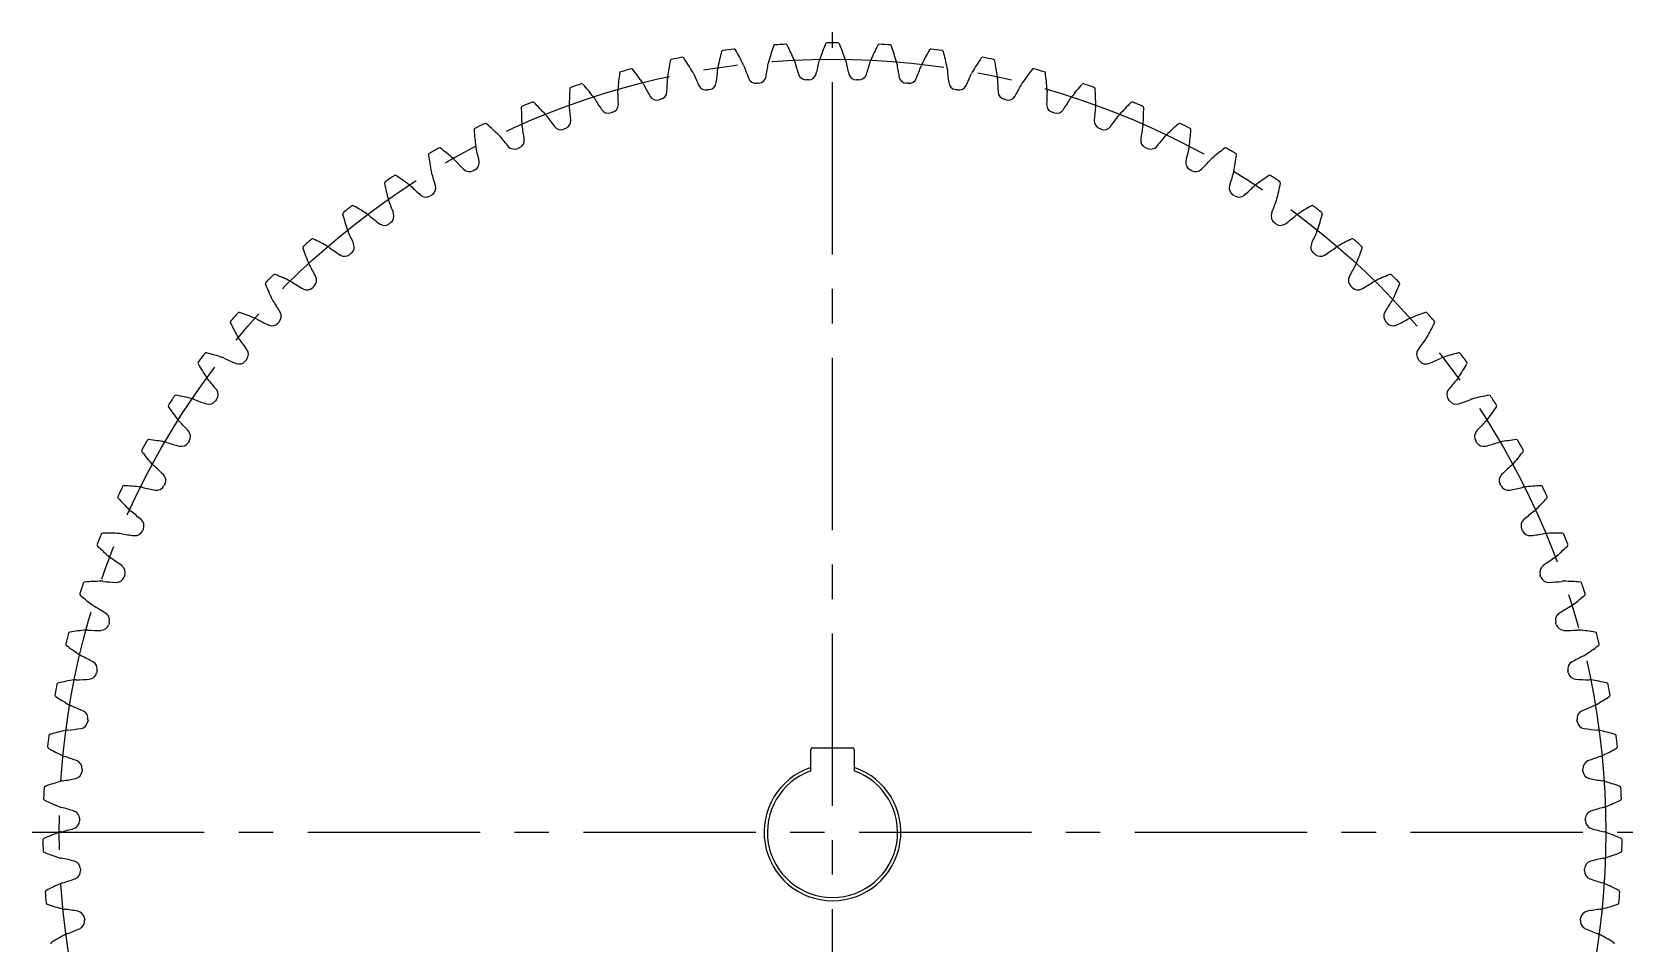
# Model space of a CAD drawing. Extents: x -1 to 228, y -13 to 171.
# Drawn here: x -1 to 146.5, y 72.5 to 156.5 of the extents above; entities that cross this region are included whole.
import ezdxf

# ---------------------------------------------------------------- set-up
doc = ezdxf.new("R2010")
doc.units = 0
doc.header["$LTSCALE"] = 0.5
doc.linetypes.add('CENTER', pattern=[50.8, 31.75, -6.35, 6.35, -6.35])
doc.layers.add('MSM_CENTER', color=1, linetype='CENTER')
doc.layers.add('MSM_CONTINUOUS', color=7, linetype='CONTINUOUS')

msp = doc.modelspace()

# ---------------------------------------------------------------- linework, layer by layer
at = {"layer": 'MSM_CENTER'}
for p, q in [((72.75, 9), (72.75, 156.5)), ((-1, 82.75), (146.5, 82.75))]:
    msp.add_line(p, q, dxfattribs=at)
msp.add_circle((72.75, 82.75), 71.25, dxfattribs=at)
at = {"layer": 'MSM_CONTINUOUS'}
for p, q in [((70.75, 88.41), (70.75, 90.35)), ((70.95, 90.55), (74.55, 90.55)), ((74.75, 90.35), (74.75, 88.41))]:
    msp.add_line(p, q, dxfattribs=at)
for centre, radius, start, end in [((72.75, 82.75), 72.75, 97.1847, 97.9732), ((63.67, 154.78), 0.15, 30.2882, 97.1847), ((89.78, 147.5), 23.75, 161.0802, 164.7368), ((67.45, 155.16), 0.15, 94.1837, 161.0802), ((72.75, 82.75), 72.75, 93.3952, 94.1837), ((68.45, 155.22), 0.15, 26.4987, 93.3952), ((47.33, 144.69), 23.75, 22.8421, 26.4987), ((94.02, 146.24), 23.75, 157.2908, 160.9474), ((72.25, 155.35), 0.15, 90.3942, 157.2908), ((72.75, 82.75), 72.75, 89.6058, 90.3942), ((73.25, 155.35), 0.15, 22.7092, 89.6058), ((51.48, 146.24), 23.75, 19.0526, 22.7092), ((98.17, 144.69), 23.75, 153.5013, 157.1579), ((77.05, 155.22), 0.15, 86.6048, 153.5013), ((72.75, 82.75), 72.75, 85.8163, 86.6048), ((78.05, 155.16), 0.15, 18.9198, 85.8163), ((55.72, 147.5), 23.75, 15.2632, 18.9198), ((81.83, 154.78), 0.15, 82.8153, 149.7118), ((72.75, 82.75), 72.75, 82.0268, 82.8153), ((81.09, 149.18), 23.75, 168.6592, 172.3158), ((57.95, 153.83), 0.15, 101.7626, 168.6592), ((72.75, 82.75), 72.75, 100.9742, 101.7626), ((58.93, 154.02), 0.15, 34.0777, 100.9742), ((39.38, 140.8), 23.75, 30.4211, 34.0777), ((85.46, 148.49), 23.75, 164.8697, 168.5263), ((62.68, 154.65), 0.15, 97.9732, 164.8697), ((43.29, 142.88), 23.75, 26.6316, 30.2882), ((63.41, 152.96), 1.25, 19.2962, 26.6318), ((45.92, 156.51), 21.11, 348.7478, 352.0724), ((68.07, 153.43), 1.25, 164.7366, 172.0722), ((68.07, 153.43), 1.25, 15.5067, 22.8423), ((89.61, 159.41), 21.11, 195.5065, 198.8311), ((50.86, 158.12), 21.11, 344.9583, 348.2829), ((72.75, 153.58), 1.25, 160.9472, 168.2827), ((72.75, 153.58), 1.25, 11.7173, 19.0528), ((94.64, 158.12), 21.11, 191.7171, 195.0417), ((55.89, 159.41), 21.11, 341.1689, 344.4935), ((77.43, 153.43), 1.25, 157.1577, 164.4933), ((77.43, 153.43), 1.25, 7.9278, 15.2634), ((99.58, 156.51), 21.11, 187.9276, 191.2522), ((82.09, 152.96), 1.25, 153.3682, 160.7038), ((102.21, 142.88), 23.75, 149.7118, 153.3684), ((82.82, 154.65), 0.15, 15.1303, 82.0268), ((60.04, 148.49), 23.75, 11.4737, 15.1303), ((106.12, 140.8), 23.75, 145.9223, 149.5789), ((86.57, 154.02), 0.15, 79.0258, 145.9224), ((72.75, 82.75), 72.75, 78.2374, 79.0258), ((87.55, 153.83), 0.15, 11.3408, 78.2374), ((64.41, 149.18), 23.75, 7.6842, 11.3408), ((76.68, 149.59), 23.75, 172.4487, 176.1053), ((53.28, 152.69), 0.15, 105.5521, 172.4487), ((72.75, 82.75), 72.75, 104.7637, 105.5521), ((54.25, 152.95), 0.15, 37.8671, 104.7637), ((35.62, 138.47), 23.75, 34.2105, 37.8671), ((36.43, 152.33), 21.11, 356.3268, 359.6514), ((58.79, 152.19), 1.25, 172.3156, 179.6512), ((58.79, 152.19), 1.25, 23.0857, 30.4212), ((79.35, 160.96), 21.11, 203.0855, 206.4101), ((41.11, 154.58), 21.11, 352.5373, 355.8619), ((63.41, 152.96), 1.25, 168.5261, 175.8617), ((84.51, 160.35), 21.11, 199.296, 202.6206), ((65.71, 152.52), 0.75, 202.6206, 275.7582), ((65.89, 152.54), 0.75, 275.6102, 348.7478), ((70.34, 152.83), 0.75, 198.8311, 271.9687), ((72.75, 82.75), 69.37, 91.8208, 91.9687), ((70.52, 152.84), 0.75, 271.8207, 344.9583), ((74.98, 152.84), 0.75, 195.0417, 268.1792), ((72.75, 82.75), 69.37, 88.0313, 88.1792), ((75.16, 152.83), 0.75, 268.0312, 341.1689), ((79.61, 152.54), 0.75, 191.2522, 264.3898), ((79.79, 152.52), 0.75, 264.2418, 337.3794), ((60.99, 160.35), 21.11, 337.3794, 340.704), ((82.09, 152.96), 1.25, 4.1383, 11.4739), ((104.39, 154.58), 21.11, 184.1381, 187.4627), ((66.15, 160.96), 21.11, 333.5899, 336.9145), ((86.71, 152.19), 1.25, 149.5787, 156.9143), ((86.71, 152.19), 1.25, 0.3488, 7.6844), ((109.07, 152.33), 21.11, 180.3486, 183.6732), ((109.88, 138.47), 23.75, 142.1329, 145.7895), ((91.25, 152.95), 0.15, 75.2363, 142.1329), ((72.75, 82.75), 72.75, 74.4479, 75.2363), ((92.22, 152.69), 0.15, 7.5513, 74.4479), ((68.82, 149.59), 23.75, 3.8947, 7.5513), ((72.25, 149.7), 23.75, 176.2381, 179.8947), ((48.7, 151.25), 0.15, 109.3416, 176.2381), ((72.75, 82.75), 72.75, 108.5531, 109.3416), ((49.65, 151.58), 0.15, 41.6566, 108.5531), ((32.02, 135.89), 23.75, 38, 41.6566), ((49.75, 149.75), 1.25, 30.6646, 38.0002), ((54.23, 151.12), 1.25, 176.1051, 183.4406), ((31.91, 149.78), 21.11, 0.1162, 3.4408), ((54.23, 151.12), 1.25, 26.8751, 34.2107), ((74.17, 161.23), 21.11, 206.875, 210.1996), ((56.57, 150.98), 0.75, 210.1996, 283.3371), ((56.75, 151.03), 0.75, 283.1891, 356.3268), ((61.12, 151.9), 0.75, 206.4101, 279.5477), ((72.75, 82.75), 69.37, 99.3997, 99.5477), ((61.3, 151.93), 0.75, 279.3997, 352.5373), ((72.75, 82.75), 69.37, 95.6102, 95.7582), ((72.75, 82.75), 69.38, 84.2418, 84.3898), ((84.2, 151.93), 0.75, 187.4627, 260.6003), ((72.75, 82.75), 69.37, 80.4523, 80.6003), ((84.38, 151.9), 0.75, 260.4523, 333.5899), ((88.75, 151.03), 0.75, 183.6732, 256.8108), ((88.93, 150.98), 0.75, 256.6628, 329.8004), ((71.33, 161.23), 21.11, 329.8004, 333.125), ((91.27, 151.12), 1.25, 145.7893, 153.1249), ((113.59, 149.78), 21.11, 176.5592, 179.8838), ((91.27, 151.12), 1.25, 356.5594, 3.8949), ((95.75, 149.75), 1.25, 141.9998, 149.3354), ((113.48, 135.89), 23.75, 138.3434, 142), ((95.85, 151.58), 0.15, 71.4469, 138.3434), ((72.75, 82.75), 72.75, 70.6584, 71.4469), ((96.8, 151.25), 0.15, 3.7619, 70.6584), ((73.25, 149.7), 23.75, 0.1053, 3.7619), ((44.23, 149.51), 0.15, 113.1311, 180.0276), ((67.83, 149.52), 23.75, 180.0276, 183.6842), ((72.75, 82.75), 72.75, 112.3426, 113.1311), ((45.15, 149.9), 0.15, 45.4462, 112.3426), ((28.59, 133.08), 23.75, 41.7895, 45.4461), ((49.75, 149.75), 1.25, 179.8945, 187.2301), ((27.57, 146.93), 21.11, 3.9057, 7.2303), ((68.98, 161.15), 21.11, 210.6644, 213.989), ((52.1, 149.77), 0.75, 213.989, 287.1266), ((72.75, 82.75), 69.37, 106.9786, 107.1266), ((52.27, 149.82), 0.75, 286.9786, 0.1162), ((72.75, 82.75), 69.37, 103.1892, 103.3371), ((72.75, 82.75), 69.37, 76.6629, 76.8108), ((93.23, 149.82), 0.75, 179.8838, 253.0214), ((72.75, 82.75), 69.37, 72.8734, 73.0214), ((93.4, 149.77), 0.75, 252.8733, 326.011), ((76.52, 161.15), 21.11, 326.011, 329.3356), ((117.93, 146.93), 21.11, 172.7697, 176.0943), ((95.75, 149.75), 1.25, 352.7699, 0.1055), ((116.91, 133.08), 23.75, 134.5539, 138.2105), ((100.35, 149.9), 0.15, 67.6574, 134.5539), ((72.75, 82.75), 72.75, 66.8689, 67.6574), ((101.27, 149.51), 0.15, 359.9723, 66.8689), ((77.67, 149.52), 23.75, 356.3158, 359.9724), ((39.88, 147.48), 0.15, 116.9205, 183.8171), ((72.75, 82.75), 72.75, 116.1321, 116.9205), ((40.77, 147.93), 0.15, 49.2355, 116.1321), ((25.36, 130.05), 23.75, 45.5789, 49.2355), ((45.37, 148.08), 1.25, 183.684, 191.0196), ((23.43, 143.81), 21.11, 7.6952, 11.0198), ((45.37, 148.08), 1.25, 34.4541, 41.7897), ((63.81, 160.73), 21.11, 214.4539, 217.7785), ((47.72, 148.25), 0.75, 217.7785, 290.9161), ((72.75, 82.75), 69.37, 110.7681, 110.9161), ((47.88, 148.32), 0.75, 290.7682, 3.9057), ((97.62, 148.32), 0.75, 176.0943, 249.2319), ((72.75, 82.75), 69.37, 69.0839, 69.2319), ((97.78, 148.25), 0.75, 249.0839, 322.2215), ((81.69, 160.73), 21.11, 322.2215, 325.5461), ((100.13, 148.08), 1.25, 138.2103, 145.5459), ((122.07, 143.81), 21.11, 168.9802, 172.3048), ((100.13, 148.08), 1.25, 348.9804, 356.316), ((120.14, 130.05), 23.75, 130.7645, 134.4211), ((104.73, 147.93), 0.15, 63.8679, 130.7645), ((72.75, 82.75), 72.75, 63.0795, 63.8679), ((105.62, 147.48), 0.15, 356.1829, 63.0795), ((63.43, 149.05), 23.75, 183.8171, 187.4737), ((41.12, 146.13), 1.25, 38.2436, 45.5791), ((58.67, 159.97), 21.11, 218.2434, 221.568), ((43.61, 146.53), 0.75, 294.5576, 7.6952), ((101.89, 146.53), 0.75, 172.3048, 245.4424), ((86.83, 159.97), 21.11, 318.432, 321.7566), ((104.38, 146.13), 1.25, 134.4209, 141.7564), ((82.07, 149.05), 23.75, 352.5263, 356.1829), ((35.67, 145.17), 0.15, 120.71, 187.6066), ((59.07, 148.29), 23.75, 187.6066, 191.2632), ((72.75, 82.75), 72.75, 119.9216, 120.71), ((36.54, 145.67), 0.15, 53.0251, 119.9216), ((22.34, 126.82), 23.75, 49.3684, 53.025), ((37, 143.9), 1.25, 42.033, 49.3686), ((53.6, 158.87), 21.11, 222.0328, 225.3574), ((39.45, 144.47), 0.75, 298.347, 11.4847), ((41.12, 146.13), 1.25, 187.4735, 194.8091), ((19.5, 140.41), 21.11, 11.4847, 14.8093), ((43.44, 146.46), 0.75, 221.568, 294.7056), ((72.75, 82.75), 69.37, 114.5576, 114.7056), ((72.75, 82.75), 69.37, 65.2944, 65.4424), ((102.06, 146.46), 0.75, 245.2944, 318.432), ((106.05, 144.47), 0.75, 168.5153, 241.6529), ((126, 140.41), 21.11, 165.1907, 168.5153), ((104.38, 146.13), 1.25, 345.1909, 352.5265), ((91.9, 158.87), 21.11, 314.6426, 317.9672), ((108.5, 143.9), 1.25, 130.6314, 137.967), ((123.16, 126.82), 23.75, 126.975, 130.6316), ((108.96, 145.67), 0.15, 60.0784, 126.975), ((72.75, 82.75), 72.75, 59.29, 60.0784), ((86.43, 148.29), 23.75, 348.7368, 352.3934), ((109.83, 145.17), 0.15, 352.3934, 59.29), ((72.75, 82.75), 72.75, 123.711, 124.4995), ((32.46, 143.14), 0.15, 56.8145, 123.711), ((19.54, 123.39), 23.75, 53.1579, 56.8145), ((37, 143.9), 1.25, 191.263, 198.5985), ((15.81, 136.77), 21.11, 15.2741, 18.5987), ((39.29, 144.38), 0.75, 225.3574, 298.495), ((72.75, 82.75), 69.37, 118.3471, 118.495), ((72.75, 82.75), 69.37, 61.505, 61.6529), ((106.21, 144.38), 0.75, 241.5049, 314.6426), ((129.69, 136.77), 21.11, 161.4013, 164.7259), ((108.5, 143.9), 1.25, 341.4015, 348.737), ((125.96, 123.39), 23.75, 123.1855, 126.8421), ((113.04, 143.14), 0.15, 56.289, 123.1855), ((72.75, 82.75), 72.75, 55.5005, 56.289), ((31.63, 142.58), 0.15, 124.4995, 191.396), ((54.76, 147.25), 23.75, 191.396, 195.0526), ((33.03, 141.4), 1.25, 45.8225, 53.1581), ((48.61, 157.44), 21.11, 225.8223, 229.1469), ((35.45, 142.13), 0.75, 302.1365, 15.2741), ((110.05, 142.13), 0.75, 164.7259, 237.8635), ((96.89, 157.44), 21.11, 310.8531, 314.1777), ((112.47, 141.4), 1.25, 126.8419, 134.1775), ((90.74, 147.25), 23.75, 344.9474, 348.604), ((113.87, 142.58), 0.15, 348.604, 55.5005), ((72.75, 82.75), 72.75, 127.5005, 128.289), ((28.55, 140.35), 0.15, 60.604, 127.5005), ((16.97, 119.79), 23.75, 56.9474, 60.604), ((33.03, 141.4), 1.25, 195.0524, 202.388), ((12.36, 132.89), 21.11, 19.0636, 22.3882), ((35.29, 142.03), 0.75, 229.1469, 302.2845), ((72.75, 82.75), 69.37, 122.1365, 122.2845), ((72.75, 82.75), 69.37, 57.7155, 57.8635), ((110.21, 142.03), 0.75, 237.7154, 310.8531), ((133.14, 132.89), 21.11, 157.6118, 160.9364), ((112.47, 141.4), 1.25, 337.612, 344.9476), ((128.53, 119.79), 23.75, 119.396, 123.0526), ((116.95, 140.35), 0.15, 52.4995, 119.396), ((72.75, 82.75), 72.75, 51.711, 52.4995), ((27.77, 139.73), 0.15, 128.289, 195.1855), ((50.54, 145.92), 23.75, 195.1855, 198.8421), ((29.24, 138.65), 1.25, 49.612, 56.9476), ((43.73, 155.68), 21.11, 229.6118, 232.9364), ((31.46, 139.43), 0.75, 232.9364, 306.074), ((72.75, 82.75), 69.37, 125.926, 126.074), ((31.6, 139.54), 0.75, 305.926, 19.0636), ((113.9, 139.54), 0.75, 160.9364, 234.074), ((72.75, 82.75), 69.37, 53.926, 54.074), ((114.04, 139.43), 0.75, 233.926, 307.0636), ((101.77, 155.68), 21.11, 307.0636, 310.3882), ((116.26, 138.65), 1.25, 123.0524, 130.388), ((94.96, 145.92), 23.75, 341.1579, 344.8145), ((117.73, 139.73), 0.15, 344.8145, 51.711), ((72.75, 82.75), 72.75, 131.29, 132.0784), ((24.84, 137.3), 0.15, 64.3934, 131.29), ((14.64, 116.02), 23.75, 60.7368, 64.3934), ((29.24, 138.65), 1.25, 198.8419, 206.1775), ((9.18, 128.78), 21.11, 22.8531, 26.1777), ((136.32, 128.78), 21.11, 153.8223, 157.1469), ((116.26, 138.65), 1.25, 333.8225, 341.1581), ((130.86, 116.02), 23.75, 115.6066, 119.2632), ((120.66, 137.3), 0.15, 48.71, 115.6066), ((72.75, 82.75), 72.75, 47.9216, 48.71), ((24.1, 136.64), 0.15, 132.0784, 198.975), ((46.41, 144.31), 23.75, 198.975, 202.6316), ((25.64, 135.65), 1.25, 53.4015, 60.737), ((38.97, 153.6), 21.11, 233.4013, 236.7259), ((27.8, 136.58), 0.75, 236.7259, 309.8635), ((72.75, 82.75), 69.37, 129.7155, 129.8635), ((27.94, 136.69), 0.75, 309.7155, 22.8531), ((117.56, 136.69), 0.75, 157.1469, 230.2845), ((72.75, 82.75), 69.37, 50.1365, 50.2845), ((117.7, 136.58), 0.75, 230.1365, 303.2741), ((106.53, 153.6), 21.11, 303.2741, 306.5987), ((119.86, 135.65), 1.25, 119.263, 126.5985), ((99.09, 144.31), 23.75, 337.3684, 341.025), ((121.4, 136.64), 0.15, 341.0249, 47.9216), ((25.64, 135.65), 1.25, 202.6314, 209.967), ((6.28, 124.48), 21.11, 26.6426, 29.9672), ((139.22, 124.48), 21.11, 150.0328, 153.3574), ((119.86, 135.65), 1.25, 330.033, 337.3686), ((20.64, 133.3), 0.15, 135.8679, 202.7645), ((42.4, 142.43), 23.75, 202.7645, 206.4211), ((72.75, 82.75), 72.75, 135.0795, 135.8679), ((21.34, 134.01), 0.15, 68.1829, 135.0795), ((12.57, 112.11), 23.75, 64.5263, 68.1829), ((22.25, 132.42), 1.25, 57.1909, 64.5265), ((34.37, 151.21), 21.11, 237.1907, 240.5153), ((24.34, 133.49), 0.75, 240.5153, 313.6529), ((72.75, 82.75), 69.37, 133.505, 133.6529), ((24.47, 133.61), 0.75, 313.5049, 26.6426), ((121.03, 133.61), 0.75, 153.3574, 226.495), ((72.75, 82.75), 69.37, 46.3471, 46.495), ((121.16, 133.49), 0.75, 226.347, 299.4847), ((111.13, 151.21), 21.11, 299.4847, 302.8093), ((123.25, 132.42), 1.25, 115.4735, 122.8091), ((132.93, 112.11), 23.75, 111.8171, 115.4737), ((124.16, 134.01), 0.15, 44.9205, 111.8171), ((72.75, 82.75), 72.75, 44.1321, 44.9205), ((103.1, 142.43), 23.75, 333.5789, 337.2355), ((124.86, 133.3), 0.15, 337.2355, 44.1321), ((22.25, 132.42), 1.25, 206.4209, 213.7564), ((3.66, 120), 21.11, 30.432, 33.7566), ((141.84, 120), 21.11, 146.2434, 149.568), ((123.25, 132.42), 1.25, 326.2436, 333.5791), ((17.42, 129.75), 0.15, 139.6574, 206.5539), ((72.75, 82.75), 72.75, 138.8689, 139.6574), ((18.07, 130.51), 0.15, 71.9725, 138.8689), ((10.76, 108.06), 23.75, 68.3158, 71.9724), ((19.08, 128.97), 1.25, 60.9804, 68.316), ((29.92, 148.53), 21.11, 240.9802, 244.3048), ((72.75, 82.75), 69.37, 137.2944, 137.4424), ((21.22, 130.31), 0.75, 317.2944, 30.432), ((124.28, 130.31), 0.75, 149.568, 222.7056), ((72.75, 82.75), 69.37, 42.5576, 42.7056), ((115.58, 148.53), 21.11, 295.6952, 299.0198), ((126.42, 128.97), 1.25, 111.684, 119.0196), ((134.74, 108.06), 23.75, 108.0276, 111.6842), ((127.43, 130.51), 0.15, 41.1311, 108.0276), ((72.75, 82.75), 72.75, 40.3426, 41.1311), ((128.08, 129.75), 0.15, 333.4461, 40.3426), ((38.53, 140.3), 23.75, 206.5539, 210.2105), ((19.08, 128.97), 1.25, 210.2103, 217.5459), ((21.1, 130.18), 0.75, 244.3048, 317.4424), ((124.4, 130.18), 0.75, 222.5575, 295.6952), ((126.42, 128.97), 1.25, 322.4541, 329.7897), ((106.97, 140.3), 23.75, 329.7895, 333.4461), ((72.75, 82.75), 72.75, 142.6584, 143.4469), ((15.03, 126.79), 0.15, 75.7619, 142.6584), ((9.23, 103.91), 23.75, 72.1053, 75.7619), ((1.35, 115.35), 21.11, 34.2215, 37.5461), ((18.19, 126.8), 0.75, 321.0839, 34.2215), ((127.31, 126.8), 0.75, 145.7785, 218.9161), ((144.15, 115.35), 21.11, 142.4539, 145.7785), ((136.27, 103.91), 23.75, 104.2381, 107.8947), ((130.47, 126.79), 0.15, 37.3416, 104.2381), ((72.75, 82.75), 72.75, 36.5531, 37.3416), ((14.43, 125.99), 0.15, 143.4469, 210.3434), ((34.8, 137.91), 23.75, 210.3434, 214), ((16.14, 125.33), 1.25, 64.7699, 72.1055), ((25.67, 145.55), 21.11, 244.7697, 248.0943), ((18.07, 126.66), 0.75, 248.0943, 321.2319), ((72.75, 82.75), 69.37, 141.0839, 141.2319), ((72.75, 82.75), 69.37, 38.7681, 38.9161), ((127.43, 126.66), 0.75, 218.7681, 291.9057), ((119.83, 145.55), 21.11, 291.9057, 295.2303), ((129.36, 125.33), 1.25, 107.8945, 115.2301), ((110.7, 137.91), 23.75, 326, 329.6566), ((131.07, 125.99), 0.15, 329.6566, 36.5531), ((16.14, 125.33), 1.25, 213.9998, 221.3354), ((-0.65, 110.56), 21.11, 38.011, 41.3356), ((146.15, 110.56), 21.11, 138.6644, 141.989), ((129.36, 125.33), 1.25, 318.6646, 326.0002), ((72.75, 82.75), 72.75, 146.4479, 147.2363), ((12.25, 122.88), 0.15, 79.5515, 146.4479), ((7.97, 99.67), 23.75, 75.8947, 79.5513), ((13.45, 121.49), 1.25, 68.5594, 75.8949), ((21.62, 142.3), 21.11, 248.5592, 251.8838), ((15.29, 122.95), 0.75, 251.8838, 325.0214), ((72.75, 82.75), 69.37, 144.8734, 145.0214), ((15.4, 123.1), 0.75, 324.8734, 38.011), ((130.1, 123.1), 0.75, 141.989, 215.1266), ((72.75, 82.75), 69.37, 34.9786, 35.1266), ((130.21, 122.95), 0.75, 214.9786, 288.1162), ((123.88, 142.3), 21.11, 288.1162, 291.4408), ((132.05, 121.49), 1.25, 104.105, 111.4406), ((137.53, 99.67), 23.75, 100.4487, 104.1053), ((133.25, 122.88), 0.15, 33.5521, 100.4487), ((72.75, 82.75), 72.75, 32.7637, 33.5521), ((11.7, 122.04), 0.15, 147.2363, 214.1329), ((31.23, 135.28), 23.75, 214.1329, 217.7895), ((114.27, 135.28), 23.75, 322.2105, 325.8671), ((133.8, 122.04), 0.15, 325.8671, 32.7637), ((13.45, 121.49), 1.25, 217.7893, 225.1249), ((-2.32, 105.65), 21.11, 41.8004, 45.125), ((12.85, 119.22), 0.75, 328.6628, 41.8004), ((132.65, 119.22), 0.75, 138.1996, 211.3371), ((147.82, 105.65), 21.11, 134.875, 138.1996), ((132.05, 121.49), 1.25, 314.8751, 322.2107), ((72.75, 82.75), 72.75, 150.2374, 151.0258), ((9.73, 118.79), 0.15, 83.3408, 150.2374), ((6.99, 95.35), 23.75, 79.6842, 83.3408), ((11.02, 117.49), 1.25, 72.3488, 79.6844), ((17.8, 138.79), 21.11, 252.3486, 255.6732), ((12.76, 119.07), 0.75, 255.6732, 328.8108), ((72.75, 82.75), 69.37, 148.6629, 148.8108), ((72.75, 82.75), 69.37, 31.1892, 31.3371), ((132.74, 119.07), 0.75, 211.1891, 284.3268), ((127.7, 138.79), 21.11, 284.3268, 287.6514), ((134.48, 117.49), 1.25, 100.3156, 107.6512), ((138.51, 95.35), 23.75, 96.6592, 100.3158), ((135.77, 118.79), 0.15, 29.7626, 96.6592), ((72.75, 82.75), 72.75, 28.9742, 29.7626), ((9.24, 117.92), 0.15, 151.0258, 217.9223), ((27.85, 132.42), 23.75, 217.9223, 221.5789), ((11.02, 117.49), 1.25, 221.5787, 228.9143), ((-3.67, 100.64), 21.11, 45.5899, 48.9145), ((149.17, 100.64), 21.11, 131.0855, 134.4101), ((134.48, 117.49), 1.25, 311.0857, 318.4213), ((117.65, 132.42), 23.75, 318.4211, 322.0777), ((136.26, 117.92), 0.15, 322.0777, 28.9742), ((10.58, 115.18), 0.75, 332.4523, 45.5899), ((134.92, 115.18), 0.75, 134.4101, 207.5477), ((7.05, 113.64), 0.15, 154.8153, 221.7118), ((72.75, 82.75), 72.75, 154.0268, 154.8153), ((7.48, 114.55), 0.15, 87.1304, 154.0268), ((6.3, 90.97), 23.75, 83.4737, 87.1303), ((8.86, 113.33), 1.25, 76.1383, 83.4739), ((14.22, 135.04), 21.11, 256.1381, 259.4627), ((10.49, 115.02), 0.75, 259.4627, 332.6003), ((72.75, 82.75), 69.37, 152.4523, 152.6003), ((72.75, 82.75), 69.37, 27.3997, 27.5477), ((135.01, 115.02), 0.75, 207.3997, 280.5373), ((131.28, 135.04), 21.11, 280.5373, 283.8619), ((136.64, 113.33), 1.25, 96.5261, 103.8617), ((139.2, 90.97), 23.75, 92.8697, 96.5263), ((138.02, 114.55), 0.15, 25.9732, 92.8697), ((72.75, 82.75), 72.75, 25.1847, 25.9732), ((138.45, 113.64), 0.15, 318.2882, 25.1847), ((24.67, 129.35), 23.75, 221.7118, 225.3684), ((8.86, 113.33), 1.25, 225.3682, 232.7038), ((-4.69, 95.55), 21.11, 49.3794, 52.704), ((150.19, 95.55), 21.11, 127.296, 130.6206), ((136.64, 113.33), 1.25, 307.2962, 314.6318), ((120.83, 129.35), 23.75, 314.6316, 318.2882), ((8.57, 111), 0.75, 336.2418, 49.3794), ((72.75, 82.75), 69.37, 156.2418, 156.3898), ((136.93, 111), 0.75, 130.6206, 203.7582), ((72.75, 82.75), 69.37, 23.6102, 23.7582), ((5.15, 109.23), 0.15, 158.6048, 225.5013), ((72.75, 82.75), 72.75, 157.8163, 158.6048), ((5.52, 110.16), 0.15, 90.9198, 157.8163), ((5.9, 86.57), 23.75, 87.2632, 90.9198), ((6.98, 109.04), 1.25, 79.9278, 87.2634), ((10.89, 131.06), 21.11, 259.9276, 263.2522), ((8.5, 110.84), 0.75, 263.2522, 336.3898), ((137, 110.84), 0.75, 203.6102, 276.7478), ((134.61, 131.06), 21.11, 276.7478, 280.0724), ((138.52, 109.04), 1.25, 92.7366, 100.0722), ((139.6, 86.57), 23.75, 89.0802, 92.7368), ((139.98, 110.16), 0.15, 22.1837, 89.0802), ((72.75, 82.75), 72.75, 21.3952, 22.1837), ((140.35, 109.23), 0.15, 314.4987, 21.3952), ((21.69, 126.07), 23.75, 225.5013, 229.1579), ((6.98, 109.04), 1.25, 229.1577, 236.4933), ((-5.36, 90.4), 21.11, 53.1689, 56.4935), ((150.86, 90.4), 21.11, 123.5065, 126.8311), ((138.52, 109.04), 1.25, 303.5067, 310.8423), ((123.81, 126.07), 23.75, 310.8421, 314.4987), ((6.78, 106.53), 0.75, 267.0417, 340.1792), ((6.84, 106.7), 0.75, 340.0312, 53.1689), ((72.75, 82.75), 69.37, 160.0313, 160.1792), ((138.66, 106.7), 0.75, 126.8311, 199.9687), ((72.75, 82.75), 69.37, 19.8208, 19.9687), ((138.72, 106.53), 0.75, 199.8207, 272.9583), ((3.55, 104.71), 0.15, 162.3942, 229.2908), ((72.75, 82.75), 72.75, 161.6058, 162.3942), ((3.86, 105.66), 0.15, 94.7092, 161.6058), ((5.8, 82.14), 23.75, 91.0526, 94.7092), ((5.38, 104.64), 1.25, 83.7173, 91.0528), ((7.83, 126.86), 21.11, 263.7171, 267.0417), ((137.67, 126.86), 21.11, 272.9583, 276.2829), ((140.12, 104.64), 1.25, 88.9472, 96.2827), ((139.7, 82.14), 23.75, 85.2908, 88.9474), ((141.64, 105.66), 0.15, 18.3942, 85.2908), ((72.75, 82.75), 72.75, 17.6058, 18.3942), ((141.95, 104.71), 0.15, 310.7092, 17.6058), ((18.94, 122.6), 23.75, 229.2908, 232.9474), ((5.38, 104.64), 1.25, 232.9472, 240.2827), ((-5.7, 85.22), 21.11, 56.9583, 60.2829), ((151.2, 85.22), 21.11, 119.7171, 123.0417), ((140.12, 104.64), 1.25, 299.7173, 307.0528), ((126.56, 122.6), 23.75, 307.0526, 310.7092), ((5.35, 102.12), 0.75, 270.8311, 343.9687), ((5.4, 102.29), 0.75, 343.8207, 56.9584), ((72.75, 82.75), 69.37, 163.8208, 163.9687), ((140.1, 102.29), 0.75, 123.0417, 196.1792), ((72.75, 82.75), 69.37, 16.0313, 16.1792), ((140.15, 102.12), 0.75, 196.0312, 269.1689), ((72.75, 82.75), 72.75, 165.3952, 166.1837), ((2.5, 101.06), 0.15, 98.4987, 165.3952), ((5.98, 77.72), 23.75, 94.8421, 98.4987), ((4.08, 100.14), 1.25, 87.5067, 94.8423), ((5.06, 122.47), 21.11, 267.5065, 270.8311), ((140.44, 122.47), 21.11, 269.1689, 272.4935), ((141.42, 100.14), 1.25, 85.1577, 92.4933), ((139.52, 77.72), 23.75, 81.5013, 85.1579), ((143, 101.06), 0.15, 14.6048, 81.5013), ((72.75, 82.75), 72.75, 13.8163, 14.6048), ((2.25, 100.09), 0.15, 166.1837, 233.0802), ((16.43, 118.96), 23.75, 233.0802, 236.7368), ((4.08, 100.14), 1.25, 236.7366, 244.0722), ((-5.69, 80.03), 21.11, 60.7478, 64.0724), ((151.19, 80.03), 21.11, 115.9276, 119.2522), ((141.42, 100.14), 1.25, 295.9278, 303.2634), ((129.07, 118.96), 23.75, 303.2632, 306.9198), ((143.25, 100.09), 0.15, 306.9198, 13.8163), ((4.22, 97.62), 0.75, 274.6206, 347.7582), ((4.26, 97.8), 0.75, 347.6102, 60.7478), ((72.75, 82.75), 69.37, 167.6102, 167.7582), ((141.24, 97.8), 0.75, 119.2522, 192.3898), ((72.75, 82.75), 69.37, 12.2418, 12.3898), ((141.28, 97.62), 0.75, 192.2418, 265.3794), ((72.75, 82.75), 72.75, 169.1847, 169.9732), ((1.44, 96.37), 0.15, 102.2882, 169.1847), ((6.46, 73.31), 23.75, 98.6316, 102.2882), ((3.08, 95.56), 1.25, 91.2962, 98.6318), ((2.58, 117.91), 21.11, 271.296, 274.6206), ((142.92, 117.91), 21.11, 265.3794, 268.704), ((142.42, 95.56), 1.25, 81.3682, 88.7038), ((139.04, 73.31), 23.75, 77.7118, 81.3684), ((144.06, 96.37), 0.15, 10.8153, 77.7118), ((72.75, 82.75), 72.75, 10.0268, 10.8153), ((1.26, 95.39), 0.15, 169.9732, 236.8697), ((14.16, 115.15), 23.75, 236.8697, 240.5263), ((3.08, 95.56), 1.25, 240.5261, 247.8617), ((-5.34, 74.85), 21.11, 64.5373, 67.8619), ((150.84, 74.85), 21.11, 112.1381, 115.4627), ((142.42, 95.56), 1.25, 292.1383, 299.4739), ((131.34, 115.15), 23.75, 299.4737, 303.1303), ((144.24, 95.39), 0.15, 303.1303, 10.0268), ((3.39, 93.06), 0.75, 278.4101, 351.5477), ((3.41, 93.24), 0.75, 351.3997, 64.5373), ((72.75, 82.75), 69.37, 171.3997, 171.5477), ((142.09, 93.24), 0.75, 115.4627, 188.6003), ((72.75, 82.75), 69.37, 8.4523, 8.6003), ((142.11, 93.06), 0.75, 188.4523, 261.5899), ((72.75, 82.75), 72.75, 172.9742, 173.7626), ((0.7, 91.63), 0.15, 106.0777, 172.9742), ((7.23, 68.95), 23.75, 102.4211, 106.0777), ((2.39, 90.93), 1.25, 95.0857, 102.4213), ((0.41, 113.2), 21.11, 275.0855, 278.4101), ((145.09, 113.2), 21.11, 261.5899, 264.9145), ((143.11, 90.93), 1.25, 77.5787, 84.9143), ((138.27, 68.95), 23.75, 73.9223, 77.5789), ((144.8, 91.63), 0.15, 7.0258, 73.9223), ((72.75, 82.75), 72.75, 6.2374, 7.0258), ((0.58, 90.64), 0.15, 173.7626, 240.6592), ((12.14, 111.21), 23.75, 240.6592, 244.3158), ((70.95, 90.35), 0.2, 90, 180), ((74.55, 90.35), 0.2, 0, 90), ((133.36, 111.21), 23.75, 295.6842, 299.3408), ((144.92, 90.64), 0.15, 299.3408, 6.2374), ((2.39, 90.93), 1.25, 244.3156, 251.6512), ((-4.65, 69.71), 21.11, 68.3268, 71.6514), ((2.87, 88.63), 0.75, 355.1891, 68.3268), ((72.75, 82.75), 69.37, 175.1892, 175.3371), ((72.75, 82.75), 6.3, 108.5094, 71.4906), ((142.63, 88.63), 0.75, 111.6732, 184.8108), ((72.75, 82.75), 69.37, 4.6629, 4.8108), ((150.15, 69.71), 21.11, 108.3486, 111.6732), ((143.11, 90.93), 1.25, 288.3488, 295.6844), ((8.29, 64.65), 23.75, 106.2105, 109.8671), ((2, 86.26), 1.25, 98.8751, 106.2107), ((-1.45, 108.35), 21.11, 278.875, 282.1996), ((2.86, 88.45), 0.75, 282.1996, 355.3371), ((72.75, 82.75), 6, 109.4712, 70.5288), ((142.64, 88.45), 0.75, 184.6628, 257.8004), ((146.95, 108.35), 21.11, 257.8004, 261.125), ((143.5, 86.26), 1.25, 73.7893, 81.1249), ((137.21, 64.65), 23.75, 70.1329, 73.7895), ((72.75, 82.75), 72.75, 176.7637, 177.5521), ((0.22, 85.85), 0.15, 177.5521, 244.4487), ((0.27, 86.85), 0.15, 109.8671, 176.7637), ((10.4, 107.14), 23.75, 244.4487, 248.1053), ((135.1, 107.14), 23.75, 291.8947, 295.5513), ((145.23, 86.85), 0.15, 3.2363, 70.1329), ((145.28, 85.85), 0.15, 295.5513, 2.4479), ((72.75, 82.75), 72.75, 2.4479, 3.2363), ((2, 86.26), 1.25, 248.1051, 255.4406), ((-3.62, 64.62), 21.11, 72.1162, 75.4408), ((2.64, 84), 0.75, 358.9786, 72.1163), ((142.86, 84), 0.75, 107.8838, 181.0214), ((149.12, 64.62), 21.11, 104.5592, 107.8838), ((143.5, 86.26), 1.25, 284.5594, 291.8949), ((9.62, 60.43), 23.75, 110, 113.6566), ((1.93, 81.58), 1.25, 102.6646, 110.0002), ((-2.98, 103.39), 21.11, 282.6644, 285.989), ((2.63, 83.82), 0.75, 285.989, 359.1266), ((72.75, 82.75), 69.37, 178.9786, 179.1266), ((72.75, 82.75), 69.37, 0.8734, 1.0214), ((142.87, 83.82), 0.75, 180.8733, 254.011), ((148.48, 103.39), 21.11, 254.011, 257.3356), ((143.57, 81.58), 1.25, 69.9998, 77.3354), ((135.88, 60.43), 23.75, 66.3434, 70), ((0.15, 82.05), 0.15, 113.6566, 180.5531), ((72.75, 82.75), 72.75, 180.5531, 181.3416), ((145.35, 82.05), 0.15, 359.4469, 66.3434), ((72.75, 82.75), 72.75, 358.6584, 359.4469), ((0.17, 81.05), 0.15, 181.3416, 248.2381), ((8.92, 102.97), 23.75, 248.2381, 251.8947), ((1.93, 81.58), 1.25, 251.8945, 259.2301), ((-2.25, 59.62), 21.11, 75.9057, 79.2303), ((2.71, 79.36), 0.75, 2.7681, 75.9057), ((142.79, 79.36), 0.75, 104.0943, 177.2319), ((147.75, 59.62), 21.11, 100.7697, 104.0943), ((143.57, 81.58), 1.25, 280.7699, 288.1055), ((136.58, 102.97), 23.75, 288.1053, 291.7619), ((145.33, 81.05), 0.15, 291.7619, 358.6584), ((-4.17, 98.34), 21.11, 286.4539, 289.7785), ((2.72, 79.18), 0.75, 289.7785, 2.9161), ((72.75, 82.75), 69.37, 182.7681, 182.9161), ((142.78, 79.18), 0.75, 177.0839, 250.2215), ((72.75, 82.75), 69.37, 357.0839, 357.2319), ((149.67, 98.34), 21.11, 250.2215, 253.5461), ((0.36, 77.25), 0.15, 117.4461, 184.3426), ((72.75, 82.75), 72.75, 184.3426, 185.1311), ((11.24, 56.31), 23.75, 113.7895, 117.4461), ((2.16, 76.9), 1.25, 106.4541, 113.7897), ((143.34, 76.9), 1.25, 66.2103, 73.5459), ((134.26, 56.31), 23.75, 62.5539, 66.2105), ((145.14, 77.25), 0.15, 355.6574, 62.5539), ((72.75, 82.75), 72.75, 354.8689, 355.6574), ((0.44, 76.26), 0.15, 185.1311, 252.0276), ((7.72, 98.71), 23.75, 252.0276, 255.6842), ((2.16, 76.9), 1.25, 255.684, 263.0196), ((-0.56, 54.71), 21.11, 79.6952, 83.0198), ((3.08, 74.74), 0.75, 6.5576, 79.6952), ((142.42, 74.74), 0.75, 100.3048, 173.4424), ((146.06, 54.71), 21.11, 96.9802, 100.3048), ((143.34, 76.9), 1.25, 276.9804, 284.316), ((137.78, 98.71), 23.75, 284.3158, 287.9724), ((145.06, 76.26), 0.15, 287.9724, 354.8689), ((-5.04, 93.22), 21.11, 290.2434, 293.568), ((3.1, 74.56), 0.75, 293.568, 6.7055), ((72.75, 82.75), 69.37, 186.5576, 186.7056), ((72.75, 82.75), 69.37, 353.2944, 353.4424), ((142.4, 74.56), 0.75, 173.2944, 246.432), ((150.54, 93.22), 21.11, 246.432, 249.7566), ((0.88, 72.48), 0.15, 121.2355, 188.1321), ((13.12, 52.3), 23.75, 117.5789, 121.2355), ((2.7, 72.25), 1.25, 110.2436, 117.5791), ((142.8, 72.25), 1.25, 62.4209, 69.7564), ((132.38, 52.3), 23.75, 58.7645, 62.4211), ((144.62, 72.48), 0.15, 351.8679, 58.7645)]:
    msp.add_arc(centre, radius, start, end, dxfattribs=at)

doc.saveas('drawing.dxf')
